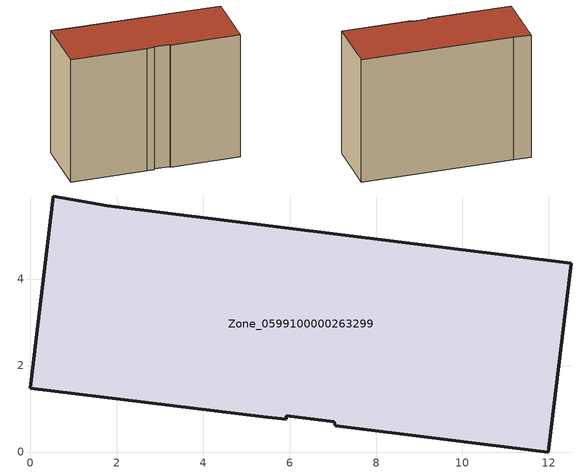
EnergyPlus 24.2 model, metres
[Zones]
Zone_0599100000263299
 floor ground (C_G): 7.04,0.69 5.93,0.84 5.92,0.76 5.39,0.82 0,1.47 0.54,5.92 1.78,5.69 12.52,4.36 11.98,0 7.06,0.61 z0
 wall outside (C_F): 0,1.47 5.39,0.82 5.92,0.76 5.93,0.84 7.04,0.69 7.06,0.61 11.98,0 12.52,4.36 1.78,5.69 0.54,5.92 0,1.47 z0:9.36
 roof outside (C_R): 7.04,0.69 7.06,0.61 11.98,0 12.52,4.36 1.78,5.69 0.54,5.92 0,1.47 5.39,0.82 5.92,0.76 5.93,0.84 z9.36
[BUILDING]
Pand.0599100000263299: North Axis=0; Terrain=City; Loads Convergence Tolerance Value=0.04; Temperature Convergence Tolerance Value=0.4; Solar Distribution=FullExterior; Maximum Number of Warmup Days=25; Minimum Number of Warmup Days=1
[Site:Location]
Rotterdam.The.Hague.AP_ZH_NLD Design_Conditions: Latitude=51.96; Longitude=4.45; Time Zone=1; Elevation=-4.5
[SITE:GROUNDTEMPERATURE:BUILDINGSURFACE]
18, 18, 18, 18, 18, 18, 18, 18, 18, 18, 18, 18
[MATERIAL] Thermal Absorptance=0.9; Solar Absorptance=0.7; Visible Absorptance=0.7
Name | Roughness | Thickness | Conductivity | Density | Specific Heat
G.TI.1992-2005 | MediumSmooth | 0.15 | 0.06 | 540 | 1210
F.TI.1992-2005 | Rough | 0.3 | 0.12 | 1920 | 840
R.TI.1992-2005 | MediumRough | 0.2 | 0.08 | 1500 | 1000
[CONSTRUCTION]
C_G: G.TI.1992-2005
C_F: F.TI.1992-2005
C_R: R.TI.1992-2005
[ZONE]
Zone_0599100000263299: Type=1; Multiplier=1; Ceiling Height=Autocalculate; Volume=Autocalculate; Floor Area=autocalculate; Part of Total Floor Area=Yes
[ZONEINFILTRATION:DESIGNFLOWRATE]
Infil_Zone_0599100000263299: Zone or ZoneList or Space or SpaceList=Zone_0599100000263299; Schedule=AlwaysOn; Design Flow Rate Calculation Method=Flow/Area; Flow Rate per Floor Area=0.0015; Constant Term Coefficient=1; Temperature Term Coefficient=0; Velocity Term Coefficient=0; Velocity Squared Term Coefficient=0
[HVACTEMPLATE:ZONE:IDEALLOADSAIRSYSTEM]
Zone_0599100000263299: Maximum Heating Supply Air Temperature=50; Minimum Cooling Supply Air Temperature=13; Maximum Heating Supply Air Humidity Ratio=0.0156; Minimum Cooling Supply Air Humidity Ratio=0.0077; Heating Limit=NoLimit; Cooling Limit=NoLimit; Dehumidification Control Type=ConstantSensibleHeatRatio; Cooling Sensible Heat Ratio=0.7; Dehumidification Setpoint=60; Humidification Control Type=None; Humidification Setpoint=30; Outdoor Air Method=None; Outdoor Air Flow Rate per Person=0.00944; Outdoor Air Flow Rate per Zone Floor Area=0; Outdoor Air Flow Rate per Zone=0; Demand Controlled Ventilation Type=None; Outdoor Air Economizer Type=NoEconomizer; Heat Recovery Type=None; Sensible Heat Recovery Effectiveness=0.7; Latent Heat Recovery Effectiveness=0.65
[ZONECONTROL:THERMOSTAT]
ThermostatControl_Zone_0599100000263299: Zone or ZoneList=Zone_0599100000263299; Control Type Schedule=DualSetpointControlType; Control 1=Thermostat_Zone_0599100000263299; Temperature Difference Between Cutout And Setpoint=0
[THERMOSTATSETPOINT:DUALSETPOINT]
Thermostat_Zone_0599100000263299: Heating Setpoint Temperature Schedule=HeatingSetpoint_Zone_0599100000263299; Cooling Setpoint Temperature Schedule=CoolingSetpoint_Zone_0599100000263299
[SCHEDULE:COMPACT]
HeatingSetpoint_Zone_0599100000263299: Through: 12/31, For: AllDays, Until: 24:00, 21
CoolingSetpoint_Zone_0599100000263299: Through: 12/31, For: AllDays, Until: 24:00, 24
DualSetpointControlType: Through: 12/31, For: AllDays, Until: 24:00, 4
AlwaysOn: Through: 12/31, For: AllDays, Until: 24:00, 1
